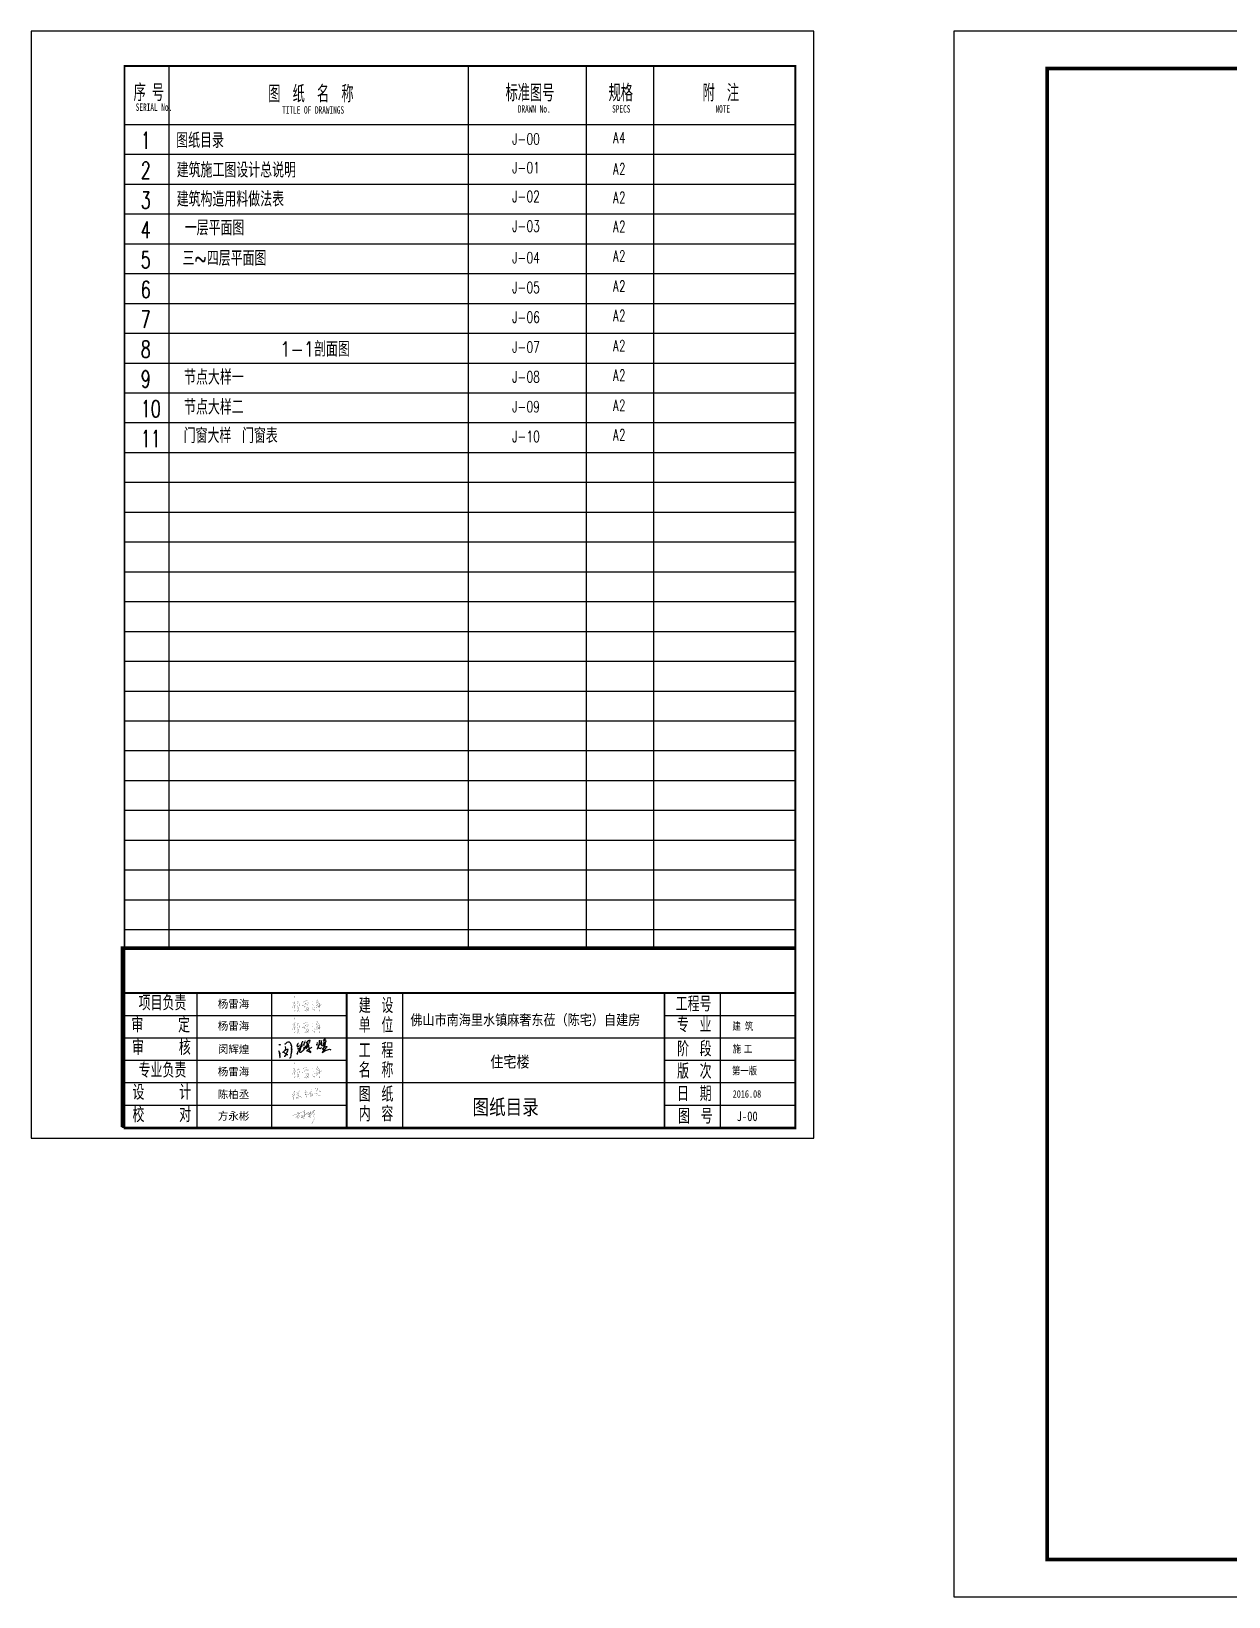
# Model space of a CAD drawing. Extents: x 2265485 to 2764500, y -717688 to -411246.
# Drawn here: x 2265485 to 2297613, y -717688 to -675688 of the extents above; entities that cross this region are included whole.
import ezdxf
from ezdxf.enums import TextEntityAlignment as Align

# ---------------------------------------------------------------- set-up
doc = ezdxf.new("R2010")
doc.units = 0
doc.header["$LTSCALE"] = 1000
doc.header["$MEASUREMENT"] = 0
doc.layers.get('0').update_dxf_attribs({"linetype": 'CONTINUOUS'})
for name, color, linetype in [('J建-文字2', 7, 'CONTINUOUS'), ('PUB_TEXT', 7, 'CONTINUOUS'), ('PUB_TITLE', 4, 'CONTINUOUS'), ('出图文字', 40, 'CONTINUOUS'), ('图签', 7, 'CONTINUOUS'), ('环宇图框', 4, 'CONTINUOUS')]:
    doc.layers.add(name, color=color, linetype=linetype)
doc.styles.add('_COMPLEX', font='COMPLEX.shx', dxfattribs={"width": 0.75})
doc.styles.add('_HZTXT', font='txt.shx', dxfattribs={"width": 0.8, "bigfont": 'HZTXT.shx'})
doc.styles.add('_SIMPLEX', font='SIMPLEX.shx', dxfattribs={"width": 0.7, "bigfont": 'GBCBIG.shx'})
doc.styles.add('HZ', font='txt', dxfattribs={"bigfont": 'hztxt'})
doc.styles.add('KHZ', font='txt.shx', dxfattribs={"width": 0.8, "bigfont": 'hztxt.shx'})
doc.styles.add('图签-黑体', font='simhei.ttf', dxfattribs={"width": 0.9})
doc.styles.add('宋体', font='')
doc.styles.add('标注字体', font='', dxfattribs={"width": 0.8})
doc.styles.add('黑体', font='simhei.ttf')
doc.styles.get('宋体').set_extended_font_data('SimSun')
doc.styles.get('标注字体').set_extended_font_data('NSimSun')

# ---------------------------------------------------------------- blocks, each defined once
blk = doc.blocks.new('yangleihai')
at = {"linetype": 'Continuous', "const_width": 1}
for points in [[(68069, -124096), (68072, -124099), (68074, -124113), (68074, -124130)], [(68068, -124148), (68068, -124149), (68065, -124155), (68064, -124161), (68060, -124172), (68059, -124174), (68059, -124176)], [(68061, -124142), (68064, -124141), (68066, -124138), (68067, -124138), (68067, -124137), (68068, -124137), (68068, -124136), (68070, -124135), (68074, -124133), (68075, -124149)], [(68079, -124127), (68077, -124130), (68074, -124130), (68074, -124133)], [(68082, -124160), (68078, -124152), (68078, -124150), (68075, -124149), (68074, -124150), (68075, -124175), (68074, -124179), (68074, -124191), (68075, -124192)], [(68075, -124199), (68075, -124192), (68077, -124191), (68077, -124189)], [(68107, -124203), (68107, -124202), (68108, -124153), (68107, -124147), (68104, -124143), (68102, -124143), (68099, -124143), (68094, -124148), (68091, -124148), (68089, -124149)], [(68092, -124133), (68098, -124133), (68098, -124137), (68097, -124138), (68092, -124145), (68091, -124146), (68091, -124148)], [(68090, -124184), (68093, -124174), (68096, -124175), (68096, -124180), (68098, -124181), (68097, -124187), (68095, -124190), (68094, -124196), (68093, -124197), (68092, -124201)], [(68093, -124174), (68094, -124171), (68095, -124161)], [(68096, -124175), (68098, -124174), (68099, -124175), (68100, -124175), (68100, -124173), (68098, -124174)], [(68098, -124181), (68099, -124180), (68099, -124177), (68100, -124176), (68100, -124175)], [(68107, -124202), (68103, -124200), (68102, -124195), (68101, -124195), (68098, -124187), (68097, -124187)], [(68147, -124148), (68151, -124152), (68157, -124153), (68160, -124151), (68161, -124151), (68165, -124145), (68164, -124141), (68159, -124141), (68156, -124143), (68153, -124143), (68152, -124145), (68147, -124147), (68147, -124148), (68143, -124151), (68133, -124159), (68130, -124160), (68123, -124160)], [(68131, -124138), (68133, -124138), (68134, -124138)], [(68158, -124126), (68156, -124126), (68147, -124128), (68145, -124130), (68140, -124132), (68137, -124135), (68133, -124136), (68133, -124138)], [(68137, -124164), (68143, -124164)], [(68148, -124168), (68144, -124170), (68138, -124171)], [(68139, -124192), (68141, -124196), (68143, -124197), (68146, -124197), (68147, -124194), (68148, -124193), (68149, -124194), (68152, -124194), (68152, -124193), (68157, -124192)], [(68145, -124140), (68146, -124145), (68147, -124147)], [(68150, -124172), (68152, -124172), (68154, -124174), (68156, -124174), (68156, -124176), (68152, -124182), (68148, -124193)], [(68165, -124204), (68166, -124194), (68164, -124194), (68159, -124197), (68156, -124197), (68153, -124201), (68151, -124203)], [(68166, -124194), (68169, -124184), (68168, -124181), (68169, -124175), (68167, -124172), (68161, -124171), (68159, -124172), (68157, -124174), (68156, -124174)], [(68156, -124184), (68158, -124189), (68157, -124192), (68156, -124197)], [(68160, -124157), (68159, -124157), (68159, -124159), (68158, -124160)], [(68158, -124189), (68160, -124189), (68163, -124187)], [(68188, -124174), (68190, -124175), (68191, -124176), (68192, -124177), (68192, -124180), (68195, -124184), (68204, -124194), (68207, -124195), (68209, -124193), (68210, -124176), (68209, -124174)], [(68190, -124152), (68194, -124153), (68197, -124157), (68198, -124159)], [(68195, -124133), (68197, -124134), (68197, -124139)], [(68208, -124173), (68209, -124173), (68220, -124171), (68219, -124180), (68220, -124181), (68223, -124181), (68224, -124179), (68228, -124176), (68229, -124174), (68230, -124174), (68231, -124171), (68234, -124170), (68237, -124167)], [(68209, -124173), (68210, -124163)], [(68237, -124135), (68233, -124136), (68230, -124139), (68228, -124139), (68224, -124143), (68220, -124144), (68218, -124146)], [(68220, -124144), (68220, -124141), (68222, -124138), (68223, -124133), (68225, -124130), (68225, -124129), (68227, -124127), (68227, -124124), (68225, -124122), (68223, -124122), (68223, -124124)], [(68221, -124170), (68220, -124171)], [(68222, -124124), (68223, -124124), (68223, -124126)], [(68226, -124159), (68228, -124161), (68230, -124161), (68234, -124162), (68234, -124164), (68233, -124166), (68229, -124167), (68228, -124168), (68223, -124170), (68221, -124170), (68221, -124164), (68222, -124162), (68223, -124156), (68225, -124155), (68226, -124153), (68234, -124148), (68239, -124144), (68240, -124144), (68240, -124146), (68240, -124162), (68242, -124162), (68243, -124160), (68246, -124159), (68251, -124154), (68253, -124153), (68253, -124152), (68255, -124150)], [(68235, -124165), (68234, -124164)], [(68236, -124164), (68240, -124163), (68240, -124167), (68240, -124172), (68241, -124174), (68241, -124184), (68240, -124198), (68240, -124199), (68238, -124199), (68236, -124197), (68235, -124197)], [(68237, -124166), (68237, -124167), (68235, -124166), (68235, -124165), (68236, -124165), (68237, -124166), (68240, -124167)]]:
    blk.add_lwpolyline(points, dxfattribs=at)
blk = doc.blocks.new('chengbaicheng')
at = {"linetype": 'Continuous', "const_width": 1}
for points in [[(68063, -124423), (68062, -124423), (68062, -124420), (68065, -124417), (68066, -124418), (68066, -124420)], [(68068, -124433), (68069, -124431), (68069, -124428), (68068, -124427), (68068, -124425), (68067, -124420), (68066, -124420), (68063, -124423), (68063, -124430), (68064, -124432), (68068, -124433), (68068, -124445)], [(68069, -124428), (68072, -124427), (68073, -124425), (68075, -124424), (68077, -124418), (68077, -124412), (68073, -124411), (68071, -124412), (68069, -124413), (68067, -124414), (68065, -124415), (68065, -124417)], [(68066, -124400), (68066, -124401), (68069, -124402), (68069, -124400), (68070, -124398), (68078, -124397), (68078, -124398), (68079, -124399), (68076, -124406), (68074, -124407), (68073, -124411)], [(68068, -124425), (68067, -124425)], [(68079, -124399), (68080, -124397), (68078, -124397)], [(68089, -124404), (68091, -124404), (68098, -124400), (68103, -124400), (68103, -124403), (68101, -124405), (68100, -124410)], [(68091, -124425), (68089, -124426)], [(68101, -124421), (68097, -124421), (68095, -124423), (68095, -124424), (68091, -124425), (68092, -124421), (68096, -124415), (68099, -124410), (68100, -124410), (68102, -124412), (68101, -124416), (68101, -124419), (68101, -124421), (68102, -124423), (68102, -124426), (68103, -124433)], [(68101, -124419), (68105, -124418), (68105, -124413), (68102, -124412)], [(68105, -124398), (68110, -124398), (68112, -124396), (68111, -124394), (68108, -124392), (68105, -124392), (68105, -124398), (68103, -124400)], [(68104, -124391), (68105, -124392)], [(68141, -124409), (68142, -124409), (68146, -124406), (68150, -124405), (68153, -124405), (68154, -124411), (68153, -124412), (68153, -124413), (68151, -124415)], [(68147, -124420), (68148, -124415), (68151, -124415), (68151, -124417), (68153, -124417), (68150, -124419), (68147, -124420), (68145, -124422), (68145, -124424), (68143, -124426), (68142, -124428)], [(68151, -124386), (68151, -124391), (68152, -124392), (68153, -124404), (68161, -124402)], [(68154, -124417), (68154, -124414), (68153, -124413)], [(68153, -124405), (68153, -124404)], [(68156, -124440), (68154, -124417), (68161, -124418), (68162, -124419), (68168, -124418), (68174, -124413), (68178, -124410), (68179, -124414), (68179, -124426)], [(68159, -124398), (68160, -124399), (68161, -124402), (68163, -124402)], [(68171, -124407), (68175, -124403), (68178, -124402), (68179, -124410), (68182, -124410)], [(68195, -124382), (68192, -124382), (68191, -124385), (68186, -124390), (68185, -124393), (68183, -124394), (68179, -124399), (68178, -124402)], [(68184, -124435), (68184, -124433), (68185, -124433), (68186, -124431), (68189, -124430), (68191, -124429), (68192, -124428), (68195, -124427), (68196, -124425), (68194, -124400), (68193, -124398), (68191, -124399), (68188, -124401), (68182, -124410), (68182, -124413), (68179, -124414)], [(68188, -124424), (68190, -124419), (68191, -124418), (68192, -124414), (68191, -124412), (68188, -124412), (68185, -124414), (68184, -124421), (68186, -124423), (68187, -124423), (68187, -124424), (68188, -124424), (68188, -124425), (68186, -124428), (68186, -124431)], [(68192, -124428), (68191, -124426), (68188, -124425)], [(68215, -124400), (68215, -124402), (68214, -124403), (68214, -124400), (68215, -124400), (68222, -124400), (68224, -124402), (68223, -124408), (68222, -124408), (68220, -124409), (68218, -124410), (68212, -124414)], [(68218, -124379), (68217, -124380), (68215, -124378), (68216, -124376), (68219, -124376), (68218, -124379), (68220, -124379)], [(68223, -124395), (68223, -124394), (68225, -124392), (68226, -124392), (68234, -124383), (68234, -124380), (68233, -124378), (68227, -124376), (68219, -124376)], [(68222, -124395), (68223, -124395), (68227, -124396), (68232, -124401), (68234, -124403), (68235, -124407), (68235, -124412), (68233, -124415), (68230, -124414), (68226, -124409), (68223, -124408)], [(68254, -124420), (68252, -124421), (68239, -124423), (68237, -124424), (68227, -124426), (68224, -124428), (68223, -124430)], [(68249, -124387), (68247, -124393), (68244, -124395), (68243, -124400), (68254, -124399), (68257, -124401), (68261, -124406)], [(68068, -124447), (68071, -124447), (68071, -124445), (68068, -124445), (68068, -124447), (68069, -124455)], [(68070, -124455), (68069, -124455), (68068, -124457)], [(68071, -124445), (68072, -124443)], [(68095, -124439), (68096, -124437), (68099, -124436), (68099, -124435), (68102, -124435), (68103, -124443), (68101, -124448), (68099, -124447), (68096, -124444), (68096, -124442), (68095, -124439), (68093, -124439), (68093, -124442), (68090, -124442), (68090, -124439), (68092, -124438), (68093, -124439)], [(68096, -124437), (68095, -124436), (68095, -124435), (68092, -124435), (68092, -124438)], [(68096, -124442), (68098, -124442)], [(68121, -124440), (68122, -124435), (68117, -124431), (68112, -124430), (68103, -124433), (68102, -124435)], [(68221, -124430), (68223, -124430), (68224, -124431)]]:
    blk.add_lwpolyline(points, dxfattribs=at)
blk = doc.blocks.new('方永彬')
at = {"linetype": 'Continuous', "const_width": 0.009}
for points in [[(0.407119, 0.439588), (0.394631, 0.439588), (0.389635, 0.434593), (0.374649, 0.437091), (0.374649, 0.4271), (0.389635, 0.429598), (0.404621, 0.429598), (0.407119, 0.439588), (0.449579, 0.447081), (0.464565, 0.454574), (0.499532, 0.462067), (0.519514, 0.472058), (0.604434, 0.499532), (0.60943, 0.504528), (0.631909, 0.509523), (0.636904, 0.514518), (0.654388, 0.514518), (0.649392, 0.494537), (0.624416, 0.454574), (0.621918, 0.437091)], [(0.474556, 0.337184), (0.484546, 0.327194), (0.494537, 0.324696), (0.519514, 0.337184), (0.541993, 0.354668), (0.541993, 0.359663), (0.546988, 0.359663), (0.604434, 0.419607), (0.60943, 0.434593), (0.621918, 0.437091), (0.621918, 0.419607), (0.616923, 0.417109), (0.594444, 0.332189), (0.594444, 0.297222), (0.599439, 0.292226), (0.611927, 0.294724), (0.614425, 0.302217), (0.624416, 0.307212), (0.626913, 0.317203), (0.636904, 0.324696), (0.649392, 0.349673), (0.659383, 0.357166), (0.659383, 0.364659), (0.676866, 0.39463), (0.689355, 0.437091), (0.689355, 0.479551), (0.676866, 0.507025), (0.66188, 0.519514), (0.66188, 0.527007), (0.681862, 0.529504), (0.691852, 0.536997), (0.701843, 0.536997), (0.704341, 0.541993), (0.724322, 0.546988), (0.766782, 0.569467), (0.779271, 0.571965), (0.831722, 0.596941), (0.876679, 0.611927), (0.891665, 0.611927), (0.891665, 0.57696)], [(0.586951, 0.569467), (0.626913, 0.551983), (0.649392, 0.5345), (0.659383, 0.532002), (0.664689, 0.521387), (0.654388, 0.514518)], [(0.799252, 0.377147), (0.804247, 0.377147), (0.804247, 0.38464), (0.809243, 0.389635), (0.814238, 0.4271), (0.80175, 0.429598), (0.784266, 0.419607), (0.784266, 0.397128), (0.796754, 0.377147), (0.799252, 0.377147), (0.799252, 0.362161), (0.786764, 0.349673), (0.781055, 0.326837), (0.771775, 0.322198), (0.779271, 0.322198), (0.781768, 0.327194), (0.784266, 0.339682), (0.791759, 0.337184), (0.791759, 0.332189), (0.796754, 0.332189), (0.809243, 0.344677), (0.819233, 0.347175), (0.831722, 0.329691), (0.859196, 0.307212), (0.874182, 0.299719), (0.891665, 0.299719), (0.896661, 0.312208), (0.899158, 0.349673), (0.904154, 0.357166), (0.904154, 0.4271), (0.906651, 0.444584), (0.906651, 0.556979), (0.901656, 0.574462), (0.891665, 0.57696), (0.884172, 0.571965), (0.861694, 0.529504)], [(0.904154, 0.4271), (0.881675, 0.417109), (0.879177, 0.409616), (0.869186, 0.399626), (0.864191, 0.399626), (0.816736, 0.349673), (0.809243, 0.354668), (0.809243, 0.359663), (0.799252, 0.362161)], [(0.896661, 0.666876), (0.904154, 0.66188), (0.899158, 0.621918), (0.891665, 0.611927)], [(0.906651, 0.444584), (0.924135, 0.447081), (0.924135, 0.452077), (0.931628, 0.454574), (0.949112, 0.474556), (0.9616, 0.479551), (0.974088, 0.494537), (0.981581, 0.494537), (0.996567, 0.509523), (1.00406, 0.509523), (1.00406, 0.514518), (1.059009, 0.549486), (1.076492, 0.556979), (1.088981, 0.556979), (1.086483, 0.541993), (1.07899, 0.539495), (1.064004, 0.517016), (1.049018, 0.507025), (1.049018, 0.50203), (1.009056, 0.462067), (1.009056, 0.444584), (1.039028, 0.452077), (1.051516, 0.462067), (1.069, 0.467063), (1.07899, 0.477053), (1.101469, 0.487044), (1.131441, 0.509523), (1.146427, 0.509523), (1.146427, 0.509523), (1.138934, 0.452077), (1.138934, 0.404621), (1.12145, 0.402123), (1.086483, 0.374649), (1.076492, 0.372151), (1.071497, 0.362161), (1.061507, 0.362161), (1.056511, 0.359663), (1.056511, 0.354668), (1.029037, 0.35217), (1.029037, 0.359663)], [(1.098971, 0.354668), (1.138934, 0.354668), (1.138934, 0.404621), (1.138934, 0.422105), (1.15392, 0.424602), (1.171404, 0.442086), (1.193883, 0.454574), (1.19638, 0.382142), (1.18639, 0.359663), (1.178897, 0.35217), (1.146427, 0.349673), (1.13951, 0.354284), (1.136436, 0.329691)], [(1.193883, 0.454574), (1.19638, 0.46956), (1.188887, 0.499532), (1.191385, 0.514518), (1.18639, 0.5345), (1.188887, 0.546988), (1.188887, 0.554481), (1.176399, 0.554481), (1.176399, 0.554481), (1.171404, 0.561974), (1.148925, 0.569467), (1.146427, 0.524509), (1.161413, 0.524509), (1.168906, 0.532002), (1.18639, 0.5345)], [(1.191385, 0.606932), (1.18639, 0.594443), (1.189351, 0.547054), (1.241338, 0.554481)], [(1.19638, 0.46956), (1.206371, 0.472058), (1.218859, 0.482049), (1.221357, 0.489542), (1.226352, 0.489542), (1.233845, 0.499532), (1.241338, 0.50203), (1.246333, 0.514518), (1.258822, 0.524509), (1.288794, 0.561974), (1.273808, 0.57696), (1.273808, 0.599439), (1.288794, 0.61942), (1.296287, 0.621918), (1.31377, 0.641899), (1.341245, 0.659383), (1.353733, 0.659383), (1.348738, 0.641899), (1.338747, 0.634406), (1.291291, 0.564471), (1.291291, 0.559476), (1.336249, 0.536997), (1.34624, 0.517016), (1.338747, 0.482049), (1.333752, 0.479551), (1.333752, 0.472058), (1.323761, 0.452077), (1.318766, 0.449579), (1.298784, 0.414612), (1.298784, 0.389635), (1.323761, 0.362161), (1.341245, 0.324696), (1.341245, 0.289729), (1.333752, 0.252264), (1.31377, 0.214799), (1.311273, 0.199813), (1.30378, 0.194817), (1.293789, 0.169841), (1.248831, 0.097409), (1.241338, 0.077427), (1.231348, 0.069934), (1.221357, 0.047455), (1.221357, 0.047455), (1.221357, 0.047455), (1.221357, 0.047455), (1.221357, 0.047455)]]:
    blk.add_lwpolyline(points, dxfattribs=at)
blk = doc.blocks.new('A$C07F9359A')
at = {"layer": '图签', "linetype": 'Continuous'}
for points in [[(403, 483), (397, 510), (360, 543), (307, 543), (270, 530), (217, 480)], [(796, 570), (793, 553), (776, 526), (776, 513), (766, 500), (763, 480)], [(856, 516), (860, 516), (863, 530), (856, 526), (856, 516)], [(866, 546), (863, 546), (860, 533), (870, 536), (866, 546)], [(866, 553), (866, 546)], [(890, 583), (880, 580)], [(1013, 500), (1036, 546), (1046, 556), (1050, 596), (1023, 600), (963, 566), (946, 546), (940, 546), (910, 510)], [(963, 530), (956, 523)], [(1283, 526), (1293, 520)], [(1363, 590), (1356, 560), (1360, 536), (1346, 457), (1320, 383)], [(1370, 603), (1363, 603), (1363, 590)], [(1363, 590), (1370, 593), (1370, 603)], [(1370, 610), (1370, 603)], [(1410, 603), (1410, 600)], [(1463, 427), (1453, 417), (1446, 430), (1436, 526), (1430, 536), (1416, 533), (1416, 523)], [(1423, 600), (1426, 590), (1420, 556)], [(1420, 556), (1436, 556), (1436, 550), (1423, 540), (1420, 556)], [(1476, 590), (1476, 586)], [(1546, 530), (1486, 506)], [(1589, 673), (1559, 663), (1489, 596)], [(1569, 530), (1586, 590), (1583, 606), (1563, 606), (1513, 576), (1496, 560)], [(1516, 473), (1523, 490), (1543, 510), (1546, 530)], [(1569, 530), (1546, 530)], [(1566, 510), (1569, 530)], [(0, 247), (0, 240), (7, 240), (10, 217)], [(37, 450), (3, 447)], [(7, 260), (7, 257)], [(10, 217), (10, 207), (17, 203)], [(17, 203), (17, 213)], [(17, 203), (20, 190)], [(23, 177), (17, 180), (20, 190)], [(20, 190), (30, 190), (30, 177)], [(30, 177), (23, 177)], [(23, 177), (23, 170)], [(23, 170), (33, 170)], [(33, 163), (27, 163), (23, 170)], [(33, 150), (27, 147), (27, 137), (37, 133)], [(33, 170), (30, 177)], [(37, 133), (37, 117), (30, 117), (30, 100), (37, 97)], [(33, 170), (33, 163)], [(33, 163), (33, 150)], [(37, 133), (33, 150)], [(40, 87), (33, 83), (33, 77)], [(33, 77), (40, 77)], [(33, 67), (33, 77)], [(40, 67), (33, 67)], [(33, 67), (37, 57)], [(37, 57), (33, 43), (40, 40), (37, 30), (43, 13)], [(43, 457), (37, 457), (37, 450)], [(37, 450), (43, 450), (43, 457)], [(37, 97), (40, 103)], [(37, 97), (40, 87)], [(37, 57), (43, 60), (40, 67)], [(40, 77), (40, 87)], [(40, 77), (40, 67)], [(57, 457), (63, 457), (63, 463), (43, 457)], [(293, 237), (303, 247), (313, 297), (280, 297), (263, 283), (253, 283), (227, 270), (220, 260), (207, 257), (157, 217), (140, 197), (120, 190)], [(247, 143), (213, 160), (200, 177), (190, 180), (183, 193), (177, 193), (173, 203)], [(177, 77), (177, 73)], [(243, 137), (200, 70), (187, 57), (180, 57)], [(217, 480), (217, 473), (207, 473), (207, 480)], [(217, 480), (213, 483)], [(227, 393), (220, 390), (227, 343), (213, 300)], [(287, 227), (270, 193), (270, 183), (263, 170), (253, 163), (253, 150), (247, 143)], [(247, 143), (263, 140), (270, 133), (307, 130)], [(293, 237), (287, 237), (287, 227)], [(287, 227), (293, 227), (293, 237)], [(410, 113), (410, 103), (403, 100), (397, 27), (380, 3), (357, 0)], [(403, 483), (410, 483), (410, 473)], [(410, 473), (403, 477), (403, 483)], [(410, 473), (420, 450), (420, 427)], [(417, 150), (410, 147), (410, 133)], [(410, 133), (420, 133)], [(410, 123), (410, 133)], [(417, 123), (410, 123)], [(410, 123), (410, 113)], [(410, 113), (417, 117), (417, 123)], [(423, 417), (417, 420), (420, 427)], [(423, 190), (417, 187), (417, 173)], [(417, 173), (427, 180), (423, 190)], [(417, 173), (417, 150)], [(420, 133), (417, 150)], [(420, 133), (417, 123)], [(420, 427), (423, 417)], [(423, 417), (427, 360)], [(430, 343), (423, 347), (427, 360)], [(427, 270), (423, 257)], [(423, 257), (433, 257), (433, 267), (427, 270)], [(423, 257), (423, 247)], [(423, 247), (423, 233)], [(423, 233), (423, 247)], [(423, 233), (430, 223), (423, 217), (423, 190)], [(427, 360), (433, 357), (430, 343)], [(430, 330), (427, 310)], [(427, 310), (433, 310)], [(427, 300), (427, 310)], [(433, 300), (427, 300)], [(427, 300), (427, 287)], [(427, 287), (433, 290), (433, 300)], [(427, 287), (427, 270)], [(430, 343), (430, 330)], [(433, 310), (430, 330)], [(433, 310), (433, 300)], [(620, 427), (610, 417), (616, 410)], [(620, 443), (613, 440), (620, 427)], [(616, 160), (620, 150), (613, 147)], [(613, 147), (616, 160)], [(613, 147), (616, 133)], [(616, 410), (620, 427)], [(616, 410), (616, 403), (633, 390), (656, 393), (666, 407), (676, 407), (680, 420)], [(703, 343), (693, 343), (656, 323), (616, 310)], [(680, 287), (676, 273), (670, 273), (670, 263), (650, 237), (643, 213), (630, 200), (626, 177), (620, 177), (616, 160)], [(660, 500), (650, 500), (630, 473), (620, 443)], [(620, 443), (623, 433)], [(686, 300), (680, 297), (680, 287)], [(680, 287), (686, 290), (686, 300)], [(690, 430), (686, 423)], [(703, 343), (700, 323), (690, 313), (686, 300)], [(716, 367), (703, 343)], [(706, 457), (706, 450)], [(853, 347), (856, 323), (836, 283), (823, 273), (803, 243), (790, 237), (756, 203), (743, 197), (716, 197), (706, 207), (706, 237), (723, 273), (723, 283), (733, 297), (740, 340), (726, 337), (716, 327), (716, 320)], [(710, 317), (710, 310)], [(716, 367), (736, 370), (746, 383), (760, 390), (783, 423), (783, 460)], [(746, 433), (743, 417), (736, 417), (726, 387), (716, 380), (716, 367)], [(753, 447), (743, 443), (746, 433)], [(746, 433), (753, 437), (753, 447)], [(756, 467), (753, 447)], [(763, 480), (756, 477), (756, 467)], [(756, 467), (763, 470), (763, 480)], [(853, 347), (836, 337), (823, 337)], [(826, 407), (830, 403)], [(836, 457), (830, 417)], [(843, 467), (836, 467), (836, 457)], [(836, 457), (843, 460), (843, 467)], [(856, 516), (843, 467)], [(856, 357), (853, 363)], [(856, 357), (853, 347)], [(926, 410), (913, 407), (896, 383), (890, 383), (863, 357), (856, 357)], [(906, 347), (906, 330), (926, 337), (953, 373), (960, 373), (963, 387)], [(913, 357), (906, 353), (906, 347)], [(906, 347), (913, 350), (913, 357)], [(926, 410), (926, 390), (916, 377), (913, 357)], [(933, 423), (926, 410)], [(946, 247), (926, 237)], [(953, 503), (933, 423)], [(933, 423), (950, 427), (950, 437), (980, 463), (980, 470), (990, 473), (990, 480)], [(1016, 303), (1003, 300), (996, 290), (990, 290), (953, 260), (946, 247)], [(946, 247), (996, 237), (1026, 217), (1076, 200), (1076, 217), (1046, 253), (1023, 300), (1016, 303)], [(966, 390), (960, 390), (963, 387)], [(963, 387), (966, 390)], [(966, 390), (973, 393), (973, 400)], [(973, 400), (970, 403)], [(973, 400), (983, 410), (990, 410)], [(990, 410), (990, 417), (1000, 423)], [(1000, 423), (1000, 410), (993, 410), (1006, 330), (1016, 317)], [(1000, 423), (1003, 450), (996, 450)], [(1016, 317), (1033, 320), (1036, 327), (1080, 353), (1090, 353), (1090, 363)], [(1016, 317), (1016, 303)], [(1110, 370), (1100, 367)], [(1320, 370), (1313, 367), (1300, 340), (1296, 320), (1280, 303), (1273, 303)], [(1283, 483), (1276, 480), (1276, 470)], [(1276, 470), (1283, 470)], [(1280, 457), (1276, 470)], [(1283, 470), (1280, 457)], [(1280, 457), (1280, 440), (1290, 440), (1293, 447)], [(1283, 500), (1283, 483)], [(1283, 470), (1283, 483)], [(1320, 383), (1306, 393)], [(1320, 383), (1320, 370)], [(1320, 370), (1353, 343), (1386, 333), (1413, 337), (1436, 353), (1436, 360)], [(1413, 513), (1403, 480), (1380, 447), (1366, 450), (1363, 463)], [(1416, 523), (1413, 513)], [(1413, 513), (1420, 516), (1416, 523)], [(1486, 240), (1463, 217), (1453, 197), (1480, 203), (1549, 250), (1596, 273), (1706, 303), (1739, 297), (1739, 287), (1723, 277)], [(1496, 337), (1489, 337), (1470, 313), (1470, 307), (1506, 297)], [(1483, 423), (1476, 423)], [(1486, 506), (1480, 506)], [(1483, 423), (1489, 423), (1496, 437)], [(1486, 433), (1483, 423)], [(1486, 506), (1486, 496), (1506, 477), (1516, 473)], [(1489, 440), (1486, 433)], [(1493, 247), (1486, 240)], [(1486, 240), (1493, 240), (1493, 247)], [(1516, 473), (1503, 453), (1493, 450), (1489, 440)], [(1496, 437), (1489, 440)], [(1526, 283), (1523, 273), (1509, 267), (1506, 257), (1493, 247)], [(1496, 437), (1509, 440), (1529, 460)], [(1503, 343), (1496, 343), (1496, 337)], [(1496, 337), (1506, 333)], [(1503, 343), (1506, 357)], [(1506, 333), (1503, 343)], [(1553, 463), (1549, 440), (1519, 390), (1519, 380), (1506, 377), (1506, 357)], [(1506, 357), (1539, 373), (1549, 383), (1559, 383), (1559, 390), (1586, 400), (1613, 400), (1613, 383), (1596, 367), (1593, 353), (1579, 337), (1563, 327), (1553, 307), (1536, 293), (1536, 283)], [(1506, 297), (1506, 333)], [(1526, 283), (1506, 297)], [(1529, 460), (1526, 467), (1519, 467)], [(1536, 283), (1526, 283)], [(1529, 460), (1553, 463)], [(1536, 283), (1553, 283)], [(1553, 463), (1559, 500)], [(1559, 500), (1556, 510), (1566, 510)], [(1566, 510), (1559, 500)]]:
    blk.add_lwpolyline(points, dxfattribs=at)
blk = doc.blocks.new('vcfgvc')
at = {"layer": '环宇图框'}
for p, q in [((-9027, 18), (-9027, 2425)), ((0, 7), (0, 2432)), ((-8024, 25), (-8024, 1823)), ((-8024, 18), (-8024, 1816)), ((-7021, 25), (-7021, 1823)), ((-7021, 18), (-7021, 1816)), ((-6018, 18), (-6018, 1823)), ((-6018, 11), (-6018, 1816)), ((-5266, 25), (-5266, 1823)), ((-1755, 25), (-1755, 1823)), ((-1003, 25), (-1003, 1823)), ((-9027, 1522), (-6018, 1522)), ((-1755, 1522), (0, 1522)), ((-9027, 1222), (0, 1222)), ((-9027, 921), (-6018, 921)), ((-1755, 921), (0, 921)), ((-9027, 620), (0, 620)), ((-9027, 319), (-6018, 319)), ((-1755, 319), (0, 319)), ((-1755, 18), (0, 18))]:
    blk.add_line(p, q, dxfattribs=at)
for points, const_width in [([(-9027, 25), (-9027, 2425), (0, 2425)], 50.1), ([(-9027, 1823), (0, 1823)], 25.1), ([(-6018, 1823), (-6018, 25)], 25.1), ([(-6018, 1816), (-6018, 18)], 25.1), ([(-1755, 1823), (-1755, 25)], 25.1)]:
    blk.add_lwpolyline(points, dxfattribs=dict(at, const_width=const_width))
blk.add_lwpolyline([(-9027, 2425), (0, 2425), (0, 18), (-9027, 18)], close=True, dxfattribs=at)
at = {"xscale": 2, "yscale": 2, "zscale": 2}
for name, p in [('yangleihai', (-142864, 249974)), ('yangleihai', (-142864, 249683)), ('yangleihai', (-142864, 249081)), ('chengbaicheng', (-142873, 249295))]:
    blk.add_blockref(name, p, dxfattribs=at)
at = {"linetype": 'Continuous', "xscale": 300.0000000000001, "yscale": 300.0000000000001, "zscale": 300.0000000000001}
blk.add_blockref('方永彬', (-6856, 52), dxfattribs=at)
at = {"layer": '图签', "xscale": 0.4, "yscale": 0.4, "zscale": 0.4}
blk.add_blockref('A$C07F9359A', (-6930, 946), dxfattribs=at)
at = {"layer": 'PUB_TEXT', "style": '宋体'}
for s, p in [('杨雷海', (-7748, 1624)), ('杨雷海', (-7748, 1329)), ('杨雷海', (-7748, 716)), ('陈柏丞', (-7748, 410)), ('方永彬', (-7748, 120))]:
    blk.add_text(s, height=103.3, dxfattribs=at).set_placement(p)
at = {"layer": '图签', "style": '宋体'}
blk.add_text('闵辉煌', height=103.3, dxfattribs=at).set_placement((-7747, 1015))
at = {"layer": '环宇图框'}
for s, height, style, width, p in [('项目负责', 200.6, '_HZTXT', 0.8, (-8811, 1589)), ('建 设', 200.6, '_HZTXT', 0.8, (-5857, 1553)), ('工程号', 200.6, '_HZTXT', 0.8, (-1605, 1574)), ('审   定', 200.6, '_HZTXT', 0.8, (-8907, 1292)), ('单 位', 200.6, '_HZTXT', 0.8, (-5857, 1290)), ('佛山市南海里水镇麻奢东莅（陈宅）自建房', 140, '黑体', 0.85, (-5164, 1392)), ('专 业', 200.6, '_HZTXT', 0.8, (-1589, 1296)), ('建 筑', 100.3, '图签-黑体', 0.8, (-844, 1327)), ('审   核', 200.6, '_HZTXT', 0.8, (-8898, 991)), ('工 程', 200.6, '_HZTXT', 0.8, (-5857, 951)), ('阶 段', 200.6, '_HZTXT', 0.8, (-1587, 972)), ('施', 100, '图签-黑体', 0.8, (-840, 1024)), ('工', 100, '图签-黑体', 0.8, (-689, 1024)), ('专业负责', 200.6, '_HZTXT', 0.8, (-8811, 686)), ('名 称', 200.6, '_HZTXT', 0.8, (-5857, 688)), ('住宅楼', 151.6, '黑体', 0.85, (-4093, 824)), ('版 次', 200.6, '_HZTXT', 0.8, (-1587, 672)), ('第一版 ', 100.3, '图签-黑体', 0.8, (-850, 729)), ('设   计', 200.6, '_HZTXT', 0.8, (-8893, 390)), ('图 纸', 200.6, '_HZTXT', 0.8, (-5857, 363)), ('日 期', 200.6, '_HZTXT', 0.8, (-1587, 371)), ('2016.08', 100.3, '图签-黑体', 0.8, (-840, 418)), ('校   对', 200.6, '_HZTXT', 0.8, (-8893, 89)), ('内 容', 200.6, '_HZTXT', 0.8, (-5857, 100)), ('图 号', 200.6, '_HZTXT', 0.8, (-1573, 70))]:
    blk.add_text(s, height=height, dxfattribs=dict(at, style=style, width=width)).set_placement(p)

msp = doc.modelspace()

# ---------------------------------------------------------------- linework, layer by layer
at = {"color": 7}
for p, q in [((2269185, -700320.9), (2269185, -676620.9)), ((2277210.6, -676620.9), (2277210.6, -700320.9)), ((2280385, -700320.9), (2280385, -676620.9)), ((2282185, -700320.9), (2282185, -676620.9)), ((2267985, -678188.1), (2285985, -678188.1)), ((2267985, -678988.1), (2285985, -678988.1)), ((2267985, -679788.1), (2285985, -679788.1)), ((2267985, -680588.1), (2285985, -680588.1)), ((2267985, -681388.1), (2285985, -681388.1)), ((2267985, -682188.1), (2285985, -682188.1)), ((2267985, -683788.1), (2285985, -683788.1)), ((2267985, -684588.1), (2285985, -684588.1)), ((2267985, -685388.1), (2285985, -685388.1)), ((2267985, -686188.1), (2285985, -686188.1)), ((2267985, -686988.1), (2285985, -686988.1)), ((2267985, -687788.1), (2285985, -687788.1)), ((2267985, -688588.1), (2285985, -688588.1)), ((2267985, -689388.1), (2285985, -689388.1)), ((2267985, -690188.1), (2285985, -690188.1)), ((2267985, -690988.1), (2285985, -690988.1)), ((2267985, -691788.1), (2285985, -691788.1)), ((2267985, -692588.1), (2285985, -692588.1)), ((2267985, -693388.1), (2285985, -693388.1)), ((2267985, -694188.1), (2285985, -694188.1)), ((2267985, -694988.1), (2285985, -694988.1)), ((2267985, -695788.1), (2285985, -695788.1)), ((2267985, -696588.1), (2285985, -696588.1)), ((2267985, -697388.1), (2285985, -697388.1)), ((2267985, -698188.1), (2285985, -698188.1)), ((2267985, -698988.1), (2285985, -698988.1)), ((2267985, -699788.1), (2285985, -699788.1))]:
    msp.add_line(p, q, dxfattribs=at)
msp.add_line((2267985, -682988.1), (2285985, -682988.1))
msp.add_lwpolyline([(2265485, -705388.1), (2286485, -705388.1), (2286485, -675688.1), (2265485, -675688.1)], close=True, dxfattribs=at)
at = {"const_width": 50}
msp.add_lwpolyline([(2267985, -676620.9), (2285985, -676620.9), (2285985, -705120.9), (2267985, -705120.9)], close=True, dxfattribs=at)
at = {"layer": 'PUB_TITLE', "color": 7}
msp.add_lwpolyline([(2290240, -717688.1), (2349640, -717688.1), (2349640, -675688.1), (2290240, -675688.1)], close=True, dxfattribs=at)
at = {"layer": 'PUB_TITLE', "color": 7, "const_width": 100}
msp.add_lwpolyline([(2292740, -716688.1), (2348640, -716688.1), (2348640, -676688.1), (2292740, -676688.1)], close=True, dxfattribs=at)

# ---------------------------------------------------------------- block references
at = {"xscale": 2, "yscale": 2, "zscale": 2}
msp.add_blockref('vcfgvc', (2285985, -705135.2), dxfattribs=at)

# ---------------------------------------------------------------- texts
for s, height, style, width, p in [('序 号', 400, '宋体', 0.6, (2268229.6, -677517.1)), ('SERIAL No.', 200, '宋体', 0.6, (2268286.6, -677823.1)), ('TITLE OF DRAWINGS', 200, '宋体', 0.6, (2272213.3, -677898.7)), ('DRAWN No.', 200, '宋体', 0.6, (2278538, -677870)), ('SPECS', 200, '宋体', 0.6, (2281069.8, -677870)), ('NOTE', 200, '宋体', 0.6, (2283843.5, -677870)), ('1', 450, 'HZ', 0.7, (2268419.2, -678842.1)), ('图纸目录', 400, 'KHZ', 0.8, (2269373.4, -678814.9)), ('J-00', 300, '_COMPLEX', 0.703125, (2278388, -678728.9)), ('A', 300, '_SIMPLEX', 0.625, (2281096.2, -678692.2)), ('4', 300, '_SIMPLEX', 0.625, (2281264.8, -678692.2)), ('2', 450, 'HZ', 0.7, (2268419.2, -679642.1)), ('建筑施工图设计总说明', 400, 'KHZ', 0.8, (2269386.6, -679611.1)), ('J-01', 300, '_COMPLEX', 0.703125, (2278388, -679496.6)), ('A', 300, '_SIMPLEX', 0.625, (2281096.2, -679529.4)), ('2', 300, '_SIMPLEX', 0.625, (2281264.8, -679529.4)), ('建筑构造用料做法表', 400, 'KHZ', 0.8, (2269385.9, -680391.8)), ('J-02', 300, '_COMPLEX', 0.703125, (2278388, -680270.4)), ('3', 450, 'HZ', 0.7, (2268419.2, -680442.1)), ('A', 300, '_SIMPLEX', 0.625, (2281096.2, -680297.1)), ('2', 300, '_SIMPLEX', 0.625, (2281264.8, -680297.1)), ('4', 450, 'HZ', 0.7, (2268419.2, -681242.1)), ('一层平面图', 400, 'KHZ', 0.8, (2269602, -681159.8)), ('J-03', 300, '_COMPLEX', 0.703125, (2278388, -681064.6)), ('A', 300, '_SIMPLEX', 0.625, (2281096.2, -681073.6)), ('2', 300, '_SIMPLEX', 0.625, (2281264.8, -681073.6)), ('5', 450, 'HZ', 0.7, (2268419.2, -682042.1)), ('三~四层平面图', 400, 'KHZ', 0.8, (2269544.5, -681978.3)), ('J-04', 300, '_COMPLEX', 0.703125, (2278388, -681910.2)), ('A', 300, '_SIMPLEX', 0.625, (2281096.2, -681865.2)), ('2', 300, '_SIMPLEX', 0.625, (2281264.8, -681865.2)), ('6', 450, 'HZ', 0.7, (2268419.2, -682842.1)), ('J-05', 300, '_COMPLEX', 0.703125, (2278388, -682710.2)), ('A', 300, '_SIMPLEX', 0.625, (2281096.2, -682673.6)), ('2', 300, '_SIMPLEX', 0.625, (2281264.8, -682673.6)), ('7', 450, 'HZ', 0.7, (2268419.2, -683642.1)), ('J-06', 300, '_COMPLEX', 0.703125, (2278388, -683510.2)), ('A', 300, '_SIMPLEX', 0.625, (2281096.2, -683465.2)), ('2', 300, '_SIMPLEX', 0.625, (2281264.8, -683465.2)), ('8', 450, 'HZ', 0.7, (2268419.2, -684442.1)), ('1-1剖面图', 400, 'KHZ', 0.8, (2272165.1, -684413.5)), ('J-07', 300, '_COMPLEX', 0.703125, (2278388, -684310.2)), ('J-07', 300, '_COMPLEX', 0.703125, (2278388, -684310.2)), ('A', 300, '_SIMPLEX', 0.625, (2281096.2, -684273.6)), ('A', 300, '_SIMPLEX', 0.625, (2281096.2, -684273.6)), ('2', 300, '_SIMPLEX', 0.625, (2281264.8, -684273.6)), ('2', 300, '_SIMPLEX', 0.625, (2281264.8, -684273.6)), ('9', 450, 'HZ', 0.7, (2268419.2, -685242.1)), ('节点大样一', 400, 'KHZ', 0.8, (2269584.1, -685170.8)), ('J-08', 300, '_COMPLEX', 0.703125, (2278388, -685110.2)), ('J-08', 300, '_COMPLEX', 0.703125, (2278388, -685110.2)), ('A', 300, '_SIMPLEX', 0.625, (2281096.2, -685065.2)), ('A', 300, '_SIMPLEX', 0.625, (2281096.2, -685065.2)), ('2', 300, '_SIMPLEX', 0.625, (2281264.8, -685065.2)), ('2', 300, '_SIMPLEX', 0.625, (2281264.8, -685065.2)), ('10', 450, 'HZ', 0.7, (2268419.2, -686042.1)), ('节点大样二', 400, 'KHZ', 0.8, (2269584.1, -685970.8)), ('J-09', 300, '_COMPLEX', 0.703125, (2278388, -685910.2)), ('J-09', 300, '_COMPLEX', 0.703125, (2278388, -685910.2)), ('A', 300, '_SIMPLEX', 0.625, (2281096.2, -685873.6)), ('A', 300, '_SIMPLEX', 0.625, (2281096.2, -685873.6)), ('2', 300, '_SIMPLEX', 0.625, (2281264.8, -685873.6)), ('2', 300, '_SIMPLEX', 0.625, (2281264.8, -685873.6)), ('11', 450, 'HZ', 0.7, (2268419.2, -686842.1)), ('门窗大样 门窗表 ', 400, 'KHZ', 0.8, (2269572.1, -686738)), ('J-10', 300, '_COMPLEX', 0.703125, (2278388, -686710.2)), ('J-10', 300, '_COMPLEX', 0.703125, (2278388, -686710.2)), ('A', 300, '_SIMPLEX', 0.625, (2281096.2, -686665.2)), ('A', 300, '_SIMPLEX', 0.625, (2281096.2, -686665.2)), ('2', 300, '_SIMPLEX', 0.625, (2281264.8, -686665.2)), ('2', 300, '_SIMPLEX', 0.625, (2281264.8, -686665.2))]:
    msp.add_text(s, height=height, dxfattribs=dict(style=style, width=width)).set_placement(p)
at = {"style": '宋体', "width": 0.6}
for s, p in [('图  纸  名  称', (2272987.5, -677344.5)), ('标准图号', (2278863.8, -677318.1)), ('规格', (2281301.4, -677318.1)), ('附  注', (2283986.3, -677318.1))]:
    msp.add_text(s, height=400, dxfattribs=at).set_placement(p, align=Align.MIDDLE)
at = {"layer": 'J建-文字2', "color": 7, "style": '标注字体', "width": 0.8}
msp.add_text('图纸目录', height=406.87, dxfattribs=at).set_placement((2277324.2, -704753.5))
at = {"layer": '出图文字', "color": 7, "style": '标注字体', "width": 0.8}
msp.add_text('J-00', height=259.2, dxfattribs=at).set_placement((2284411.9, -704926.4))

doc.saveas('drawing.dxf')
